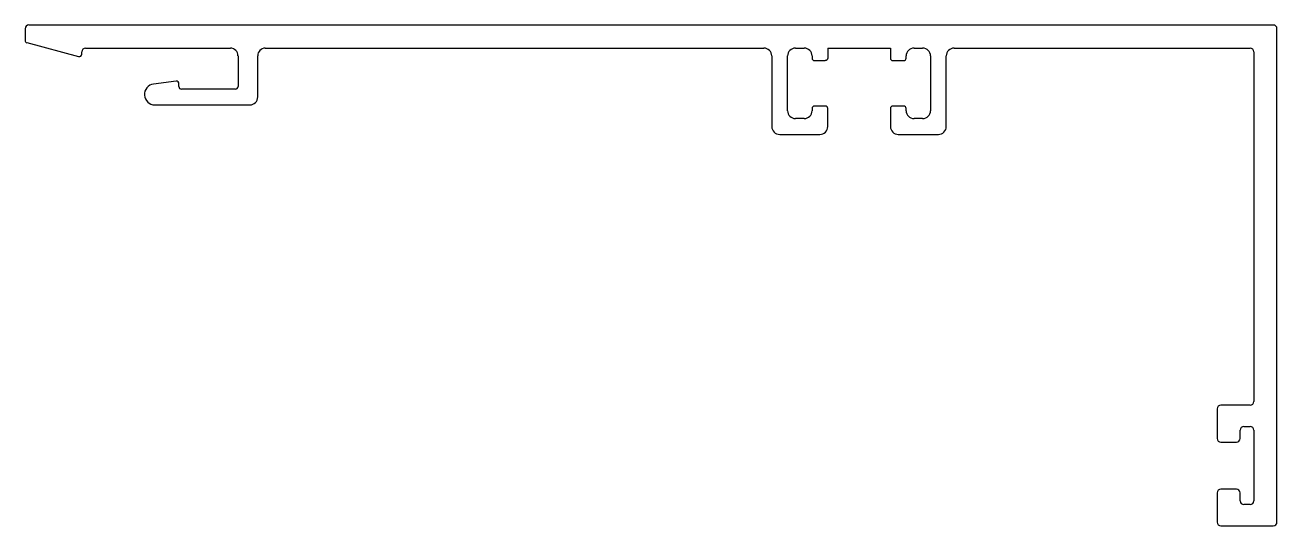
# Model space of a CAD drawing. Extents: x -81 to 46, y -16 to 35.
import ezdxf

# ---------------------------------------------------------------- set-up
doc = ezdxf.new("R2010")
doc.units = 0
doc.layers.get('0').update_dxf_attribs({"linetype": 'CONTINUOUS'})

msp = doc.modelspace()

# ---------------------------------------------------------------- linework, layer by layer
for p, q in [((45.21, 34.62), (-81.01, 34.62)), ((-81.39, 34.24), (-81.39, 33.07)), ((45.59, -15.8), (45.59, 34.24)), ((-81.21, 32.83), (-75.96, 31.43)), ((-75.64, 31.67), (-75.64, 31.9)), ((-75.26, 32.28), (-60.56, 32.28)), ((-57.03, 32.28), (-6.45, 32.28)), ((-3.25, 32.28), (-2.37, 32.28)), ((0.03, 32.28), (6.38, 32.28)), ((6.38, 32.28), (6.38, 31.26)), ((8.78, 32.28), (9.65, 32.28)), ((12.85, 32.28), (42.87, 32.28)), ((43.25, 31.9), (43.25, -3.56)), ((-59.79, 31.51), (-59.79, 28.37)), ((-57.79, 27.32), (-57.79, 31.51)), ((-5.65, 31.48), (-5.65, 24.33)), ((-4.05, 25.93), (-4.05, 31.48)), ((-1.57, 31.48), (-1.57, 31.26)), ((-1.32, 31.01), (-0.22, 31.01)), ((6.63, 31.01), (7.73, 31.01)), ((7.98, 31.26), (7.98, 31.48)), ((10.45, 31.48), (10.45, 25.93)), ((12.05, 24.33), (12.05, 31.48)), ((-66.08, 28.91), (-68.36, 28.63)), ((-65.79, 28.37), (-65.79, 28.67)), ((-60.04, 28.12), (-65.54, 28.12)), ((-68.23, 26.52), (-58.59, 26.52)), ((-1.57, 26.15), (-1.57, 25.93)), ((-0.22, 26.4), (-1.32, 26.4)), ((0.03, 24.33), (0.03, 26.15)), ((6.38, 26.15), (6.38, 24.33)), ((7.73, 26.4), (6.63, 26.4)), ((7.98, 25.93), (7.98, 26.15)), ((-2.37, 25.13), (-3.25, 25.13)), ((9.65, 25.13), (8.78, 25.13)), ((-4.85, 23.53), (-0.77, 23.53)), ((7.18, 23.53), (11.25, 23.53)), ((39.52, -4.32), (39.52, -7.31)), ((42.87, -3.94), (39.9, -3.94)), ((42.23, -6.1), (42.87, -6.1)), ((41.85, -7.31), (41.85, -6.48)), ((43.25, -6.48), (43.25, -13.64)), ((39.9, -7.69), (41.47, -7.69)), ((41.47, -12.44), (39.9, -12.44)), ((39.52, -12.82), (39.52, -15.8)), ((41.85, -13.64), (41.85, -12.82)), ((42.87, -14.02), (42.23, -14.02)), ((39.9, -16.18), (45.21, -16.18))]:
    msp.add_line(p, q)
msp.add_lwpolyline([(0.03, 32.28), (0.03, 31.26, -0.414214), (-0.22, 31.01)], format="xyb")
for centre, radius, start, end in [((-81.01, 34.24), 0.381, 90, 180), ((45.21, 34.24), 0.38, 0, 90), ((-81.14, 33.07), 0.25, 180, 255), ((-75.26, 31.9), 0.381, 90, 180), ((-60.56, 31.51), 0.762, 360, 90), ((-57.03, 31.51), 0.762, 90, 180), ((-6.45, 31.48), 0.8, 0, 90), ((-3.25, 31.48), 0.8, 90, 180), ((-2.37, 31.48), 0.8, 360, 90), ((8.78, 31.48), 0.8, 90, 180), ((9.65, 31.48), 0.8, 0, 90), ((12.85, 31.48), 0.8, 90, 180), ((42.87, 31.9), 0.38, 0, 90), ((-75.89, 31.67), 0.25, 255, 360), ((-1.32, 31.26), 0.25, 180, 270), ((6.63, 31.26), 0.25, 180, 270), ((7.73, 31.26), 0.25, 270, 0), ((-68.23, 27.58), 1.06, 97, 270), ((-66.04, 28.67), 0.25, 0, 97), ((-65.54, 28.37), 0.25, 180, 270), ((-60.04, 28.37), 0.25, 270, 0), ((-58.59, 27.32), 0.8, 270, 0), ((-3.25, 25.93), 0.8, 180, 270), ((-2.37, 25.93), 0.8, 270, 0), ((-1.32, 26.15), 0.25, 90, 180), ((-0.22, 26.15), 0.25, 360, 90), ((6.63, 26.15), 0.25, 90, 180), ((7.73, 26.15), 0.25, 360, 90), ((8.78, 25.93), 0.8, 180, 270), ((9.65, 25.93), 0.8, 270, 360), ((-4.85, 24.33), 0.8, 180, 270), ((-0.77, 24.33), 0.8, 270, 360), ((7.18, 24.33), 0.8, 180, 270), ((11.25, 24.33), 0.8, 270, 360), ((42.87, -3.56), 0.38, 270, 360), ((39.9, -4.32), 0.38, 90, 180), ((42.23, -6.48), 0.38, 90, 180), ((42.87, -6.48), 0.38, 0, 90), ((39.9, -7.31), 0.38, 180, 270), ((41.47, -7.31), 0.38, 270, 360), ((39.9, -12.82), 0.38, 90, 180), ((41.47, -12.82), 0.38, 0, 90), ((42.23, -13.64), 0.38, 180, 270), ((42.87, -13.64), 0.38, 270, 0), ((39.9, -15.8), 0.38, 180, 270), ((45.21, -15.8), 0.38, 270, 360)]:
    msp.add_arc(centre, radius, start, end)

doc.saveas('drawing.dxf')
